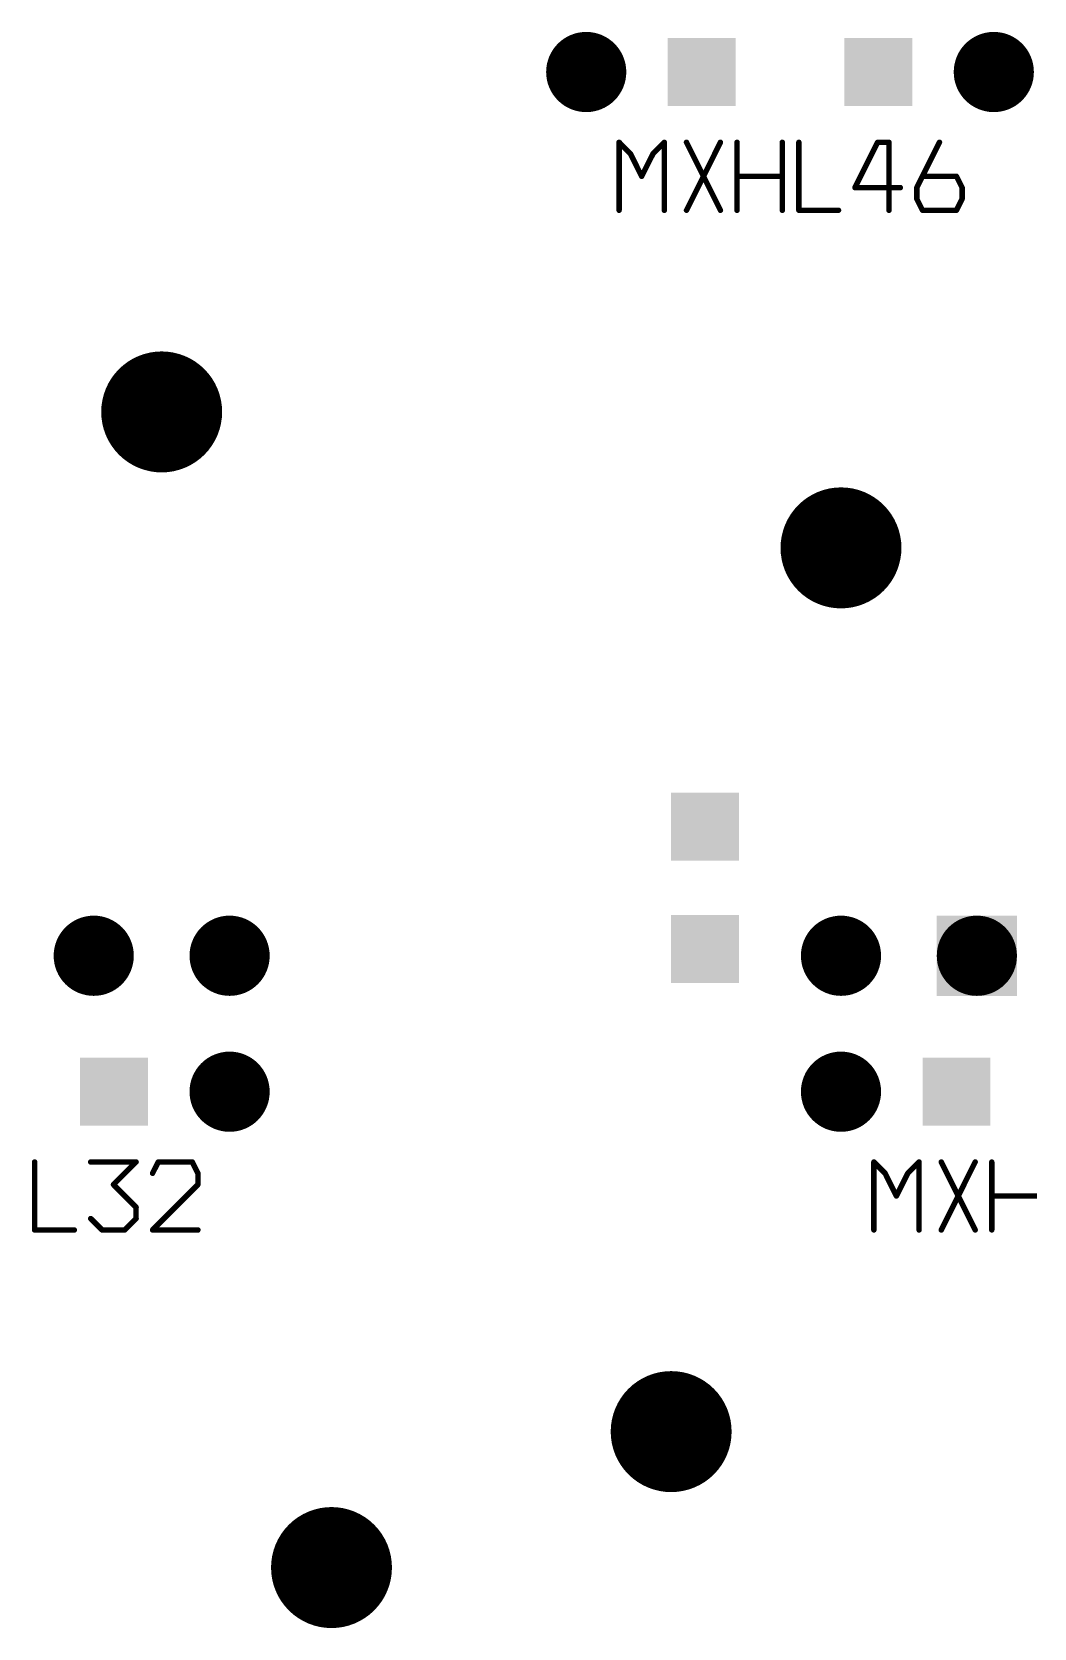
# Model space of a CAD drawing. Header units: millimetres. Extents: x 451 to 799, y 260 to 388.
# Drawn here: x 608.35 to 627.09, y 291.43 to 321.25 of the extents above; entities that cross this region are included whole.
import ezdxf

# ---------------------------------------------------------------- set-up
doc = ezdxf.new("R2010")
doc.units = ezdxf.units.MM
for name, color, linetype in [('3_A_', 4, 'Continuous'), ('4_A_', 54, 'Continuous'), ('5_A_', 7, 'Continuous')]:
    doc.layers.add(name, color=color, linetype=linetype)

# ---------------------------------------------------------------- blocks, each defined once
blk = doc.blocks.new('D24ROUND1_4986X1_4986')
blk.add_lwpolyline([(0.37465, 0, 0.7493, 0.7493, 1), (-0.37465, 0, 0.7493, 0.7493, 1), (0.37465, 0, 0.7493, 0.7493, 0)], format="xyseb")
blk = doc.blocks.new('D25ROUND2_2606X2_2606')
blk.add_lwpolyline([(0.56515, 0, 1.1303, 1.1303, 1), (-0.56515, 0, 1.1303, 1.1303, 1), (0.56515, 0, 1.1303, 1.1303, 0)], format="xyseb")
blk = doc.blocks.new('D16SQUARE1_27X1_27')
blk.add_solid([(-0.635, -0.635), (0.635, -0.635), (-0.635, 0.635), (0.635, 0.635)])
blk = doc.blocks.new('D41SQUARE1_4986X1_4986')
blk.add_solid([(-0.7493, -0.7493), (0.7493, -0.7493), (-0.7493, 0.7493), (0.7493, 0.7493)])

msp = doc.modelspace()

# ---------------------------------------------------------------- linework, layer by layer
at = {"layer": '5_A_'}
for points in [[(619.541, 318.981, 0.102, 0.102, 0), (619.33, 319.192, 0.102, 0.102, 0)], [(619.33, 319.192, 0.102, 0.102, 0), (619.33, 317.922, 0.102, 0.102, 0)], [(620.176, 319.192, 0.102, 0.102, 0), (619.965, 318.981, 0.102, 0.102, 0)], [(620.176, 317.922, 0.102, 0.102, 0), (620.176, 319.192, 0.102, 0.102, 0)], [(621.225, 317.922, 0.102, 0.102, 0), (620.59, 319.192, 0.102, 0.102, 0)], [(621.225, 319.192, 0.102, 0.102, 0), (620.59, 317.922, 0.102, 0.102, 0)], [(621.535, 317.922, 0.102, 0.102, 0), (621.535, 319.192, 0.102, 0.102, 0)], [(622.38, 317.922, 0.102, 0.102, 0), (622.38, 319.192, 0.102, 0.102, 0)], [(622.69, 317.922, 0.102, 0.102, 0), (622.69, 319.192, 0.102, 0.102, 0)], [(623.739, 318.346, 0.102, 0.102, 0), (624.163, 319.192, 0.102, 0.102, 0)], [(624.163, 319.192, 0.102, 0.102, 0), (624.374, 319.192, 0.102, 0.102, 0)], [(624.374, 319.192, 0.102, 0.102, 0), (624.374, 317.922, 0.102, 0.102, 0)], [(624.895, 318.346, 0.102, 0.102, 0), (625.319, 319.192, 0.102, 0.102, 0)], [(619.751, 318.557, 0.102, 0.102, 0), (619.541, 318.981, 0.102, 0.102, 0)], [(619.965, 318.981, 0.102, 0.102, 0), (619.751, 318.557, 0.102, 0.102, 0)], [(622.38, 318.557, 0.102, 0.102, 0), (621.535, 318.557, 0.102, 0.102, 0)], [(625.002, 318.557, 0.102, 0.102, 0), (625.637, 318.557, 0.102, 0.102, 0)], [(625.637, 318.557, 0.102, 0.102, 0), (625.743, 318.346, 0.102, 0.102, 0)], [(624.588, 318.346, 0.102, 0.102, 0), (623.739, 318.346, 0.102, 0.102, 0)], [(624.895, 318.135, 0.102, 0.102, 0), (624.895, 318.346, 0.102, 0.102, 0)], [(625.002, 317.922, 0.102, 0.102, 0), (624.895, 318.135, 0.102, 0.102, 0)], [(625.743, 318.135, 0.102, 0.102, 0), (625.637, 317.922, 0.102, 0.102, 0)], [(625.743, 318.346, 0.102, 0.102, 0), (625.743, 318.135, 0.102, 0.102, 0)], [(623.432, 317.922, 0.102, 0.102, 0), (622.69, 317.922, 0.102, 0.102, 0)], [(625.637, 317.922, 0.102, 0.102, 0), (625.002, 317.922, 0.102, 0.102, 0)], [(608.403, 298.872, 0.102, 0.102, 0), (608.403, 300.142, 0.102, 0.102, 0)], [(610.3, 300.142, 0.102, 0.102, 0), (609.452, 300.142, 0.102, 0.102, 0)], [(609.876, 299.72, 0.102, 0.102, 0), (610.3, 300.142, 0.102, 0.102, 0)], [(610.714, 300.142, 0.102, 0.102, 0), (610.607, 299.931, 0.102, 0.102, 0)], [(611.349, 300.142, 0.102, 0.102, 0), (610.714, 300.142, 0.102, 0.102, 0)], [(611.456, 299.931, 0.102, 0.102, 0), (611.349, 300.142, 0.102, 0.102, 0)], [(624.303, 299.931, 0.102, 0.102, 0), (624.092, 300.142, 0.102, 0.102, 0)], [(624.092, 300.142, 0.102, 0.102, 0), (624.092, 298.872, 0.102, 0.102, 0)], [(624.938, 300.142, 0.102, 0.102, 0), (624.727, 299.931, 0.102, 0.102, 0)], [(624.938, 298.872, 0.102, 0.102, 0), (624.938, 300.142, 0.102, 0.102, 0)], [(625.987, 298.872, 0.102, 0.102, 0), (625.352, 300.142, 0.102, 0.102, 0)], [(625.987, 300.142, 0.102, 0.102, 0), (625.352, 298.872, 0.102, 0.102, 0)], [(626.297, 298.872, 0.102, 0.102, 0), (626.297, 300.142, 0.102, 0.102, 0)], [(610.3, 299.296, 0.102, 0.102, 0), (609.876, 299.72, 0.102, 0.102, 0)], [(610.607, 298.872, 0.102, 0.102, 0), (611.456, 299.72, 0.102, 0.102, 0)], [(611.456, 299.72, 0.102, 0.102, 0), (611.456, 299.931, 0.102, 0.102, 0)], [(624.514, 299.507, 0.102, 0.102, 0), (624.303, 299.931, 0.102, 0.102, 0)], [(624.727, 299.931, 0.102, 0.102, 0), (624.514, 299.507, 0.102, 0.102, 0)], [(627.143, 299.507, 0.102, 0.102, 0), (626.297, 299.507, 0.102, 0.102, 0)], [(609.452, 299.085, 0.102, 0.102, 0), (609.665, 298.872, 0.102, 0.102, 0)], [(610.087, 298.872, 0.102, 0.102, 0), (610.3, 299.085, 0.102, 0.102, 0)], [(610.3, 299.085, 0.102, 0.102, 0), (610.3, 299.296, 0.102, 0.102, 0)], [(609.144, 298.872, 0.102, 0.102, 0), (608.403, 298.872, 0.102, 0.102, 0)], [(609.665, 298.872, 0.102, 0.102, 0), (610.087, 298.872, 0.102, 0.102, 0)], [(611.456, 298.872, 0.102, 0.102, 0), (610.607, 298.872, 0.102, 0.102, 0)]]:
    msp.add_lwpolyline(points, format="xyseb", dxfattribs=at)
for points in [[(619.304, 319.192, 0.0508, 0.0508, 1), (619.355, 319.192, 0.0508, 0.0508, 1), (619.304, 319.192, 0.0508, 0.0508, 0)], [(619.304, 319.192, 0.0508, 0.0508, 1), (619.355, 319.192, 0.0508, 0.0508, 1), (619.304, 319.192, 0.0508, 0.0508, 0)], [(619.304, 319.192, 0.0508, 0.0508, 1), (619.355, 319.192, 0.0508, 0.0508, 1), (619.304, 319.192, 0.0508, 0.0508, 0)], [(620.15, 319.192, 0.0508, 0.0508, 1), (620.201, 319.192, 0.0508, 0.0508, 1), (620.15, 319.192, 0.0508, 0.0508, 0)], [(620.15, 319.192, 0.0508, 0.0508, 1), (620.201, 319.192, 0.0508, 0.0508, 1), (620.15, 319.192, 0.0508, 0.0508, 0)], [(620.15, 319.192, 0.0508, 0.0508, 1), (620.201, 319.192, 0.0508, 0.0508, 1), (620.15, 319.192, 0.0508, 0.0508, 0)], [(620.564, 319.192, 0.0508, 0.0508, 1), (620.615, 319.192, 0.0508, 0.0508, 1), (620.564, 319.192, 0.0508, 0.0508, 0)], [(620.564, 319.192, 0.0508, 0.0508, 1), (620.615, 319.192, 0.0508, 0.0508, 1), (620.564, 319.192, 0.0508, 0.0508, 0)], [(621.199, 319.192, 0.0508, 0.0508, 1), (621.25, 319.192, 0.0508, 0.0508, 1), (621.199, 319.192, 0.0508, 0.0508, 0)], [(621.509, 319.192, 0.0508, 0.0508, 1), (621.56, 319.192, 0.0508, 0.0508, 1), (621.509, 319.192, 0.0508, 0.0508, 0)], [(621.509, 319.192, 0.0508, 0.0508, 1), (621.56, 319.192, 0.0508, 0.0508, 1), (621.509, 319.192, 0.0508, 0.0508, 0)], [(622.355, 319.192, 0.0508, 0.0508, 1), (622.406, 319.192, 0.0508, 0.0508, 1), (622.355, 319.192, 0.0508, 0.0508, 0)], [(622.355, 319.192, 0.0508, 0.0508, 1), (622.406, 319.192, 0.0508, 0.0508, 1), (622.355, 319.192, 0.0508, 0.0508, 0)], [(622.665, 319.192, 0.0508, 0.0508, 1), (622.716, 319.192, 0.0508, 0.0508, 1), (622.665, 319.192, 0.0508, 0.0508, 0)], [(622.665, 319.192, 0.0508, 0.0508, 1), (622.716, 319.192, 0.0508, 0.0508, 1), (622.665, 319.192, 0.0508, 0.0508, 0)], [(624.138, 319.192, 0.0508, 0.0508, 1), (624.189, 319.192, 0.0508, 0.0508, 1), (624.138, 319.192, 0.0508, 0.0508, 0)], [(624.138, 319.192, 0.0508, 0.0508, 1), (624.189, 319.192, 0.0508, 0.0508, 1), (624.138, 319.192, 0.0508, 0.0508, 0)], [(624.138, 319.192, 0.0508, 0.0508, 1), (624.189, 319.192, 0.0508, 0.0508, 1), (624.138, 319.192, 0.0508, 0.0508, 0)], [(624.349, 319.192, 0.0508, 0.0508, 1), (624.4, 319.192, 0.0508, 0.0508, 1), (624.349, 319.192, 0.0508, 0.0508, 0)], [(624.349, 319.192, 0.0508, 0.0508, 1), (624.4, 319.192, 0.0508, 0.0508, 1), (624.349, 319.192, 0.0508, 0.0508, 0)], [(624.349, 319.192, 0.0508, 0.0508, 1), (624.4, 319.192, 0.0508, 0.0508, 1), (624.349, 319.192, 0.0508, 0.0508, 0)], [(625.294, 319.192, 0.0508, 0.0508, 1), (625.345, 319.192, 0.0508, 0.0508, 1), (625.294, 319.192, 0.0508, 0.0508, 0)], [(625.294, 319.192, 0.0508, 0.0508, 1), (625.345, 319.192, 0.0508, 0.0508, 1), (625.294, 319.192, 0.0508, 0.0508, 0)], [(619.515, 318.981, 0.0508, 0.0508, 1), (619.566, 318.981, 0.0508, 0.0508, 1), (619.515, 318.981, 0.0508, 0.0508, 0)], [(619.515, 318.981, 0.0508, 0.0508, 1), (619.566, 318.981, 0.0508, 0.0508, 1), (619.515, 318.981, 0.0508, 0.0508, 0)], [(619.515, 318.981, 0.0508, 0.0508, 1), (619.566, 318.981, 0.0508, 0.0508, 1), (619.515, 318.981, 0.0508, 0.0508, 0)], [(619.939, 318.981, 0.0508, 0.0508, 1), (619.99, 318.981, 0.0508, 0.0508, 1), (619.939, 318.981, 0.0508, 0.0508, 0)], [(619.939, 318.981, 0.0508, 0.0508, 1), (619.99, 318.981, 0.0508, 0.0508, 1), (619.939, 318.981, 0.0508, 0.0508, 0)], [(619.939, 318.981, 0.0508, 0.0508, 1), (619.99, 318.981, 0.0508, 0.0508, 1), (619.939, 318.981, 0.0508, 0.0508, 0)], [(619.726, 318.557, 0.0508, 0.0508, 1), (619.777, 318.557, 0.0508, 0.0508, 1), (619.726, 318.557, 0.0508, 0.0508, 0)], [(619.726, 318.557, 0.0508, 0.0508, 1), (619.777, 318.557, 0.0508, 0.0508, 1), (619.726, 318.557, 0.0508, 0.0508, 0)], [(619.726, 318.557, 0.0508, 0.0508, 1), (619.777, 318.557, 0.0508, 0.0508, 1), (619.726, 318.557, 0.0508, 0.0508, 0)], [(621.509, 318.557, 0.0508, 0.0508, 1), (621.56, 318.557, 0.0508, 0.0508, 1), (621.509, 318.557, 0.0508, 0.0508, 0)], [(621.509, 318.557, 0.0508, 0.0508, 1), (621.56, 318.557, 0.0508, 0.0508, 1), (621.509, 318.557, 0.0508, 0.0508, 0)], [(622.355, 318.557, 0.0508, 0.0508, 1), (622.406, 318.557, 0.0508, 0.0508, 1), (622.355, 318.557, 0.0508, 0.0508, 0)], [(624.976, 318.557, 0.0508, 0.0508, 1), (625.027, 318.557, 0.0508, 0.0508, 1), (624.976, 318.557, 0.0508, 0.0508, 0)], [(625.611, 318.557, 0.0508, 0.0508, 1), (625.662, 318.557, 0.0508, 0.0508, 1), (625.611, 318.557, 0.0508, 0.0508, 0)], [(625.611, 318.557, 0.0508, 0.0508, 1), (625.662, 318.557, 0.0508, 0.0508, 1), (625.611, 318.557, 0.0508, 0.0508, 0)], [(625.611, 318.557, 0.0508, 0.0508, 1), (625.662, 318.557, 0.0508, 0.0508, 1), (625.611, 318.557, 0.0508, 0.0508, 0)], [(623.714, 318.346, 0.0508, 0.0508, 1), (623.765, 318.346, 0.0508, 0.0508, 1), (623.714, 318.346, 0.0508, 0.0508, 0)], [(623.714, 318.346, 0.0508, 0.0508, 1), (623.765, 318.346, 0.0508, 0.0508, 1), (623.714, 318.346, 0.0508, 0.0508, 0)], [(623.714, 318.346, 0.0508, 0.0508, 1), (623.765, 318.346, 0.0508, 0.0508, 1), (623.714, 318.346, 0.0508, 0.0508, 0)], [(624.562, 318.346, 0.0508, 0.0508, 1), (624.613, 318.346, 0.0508, 0.0508, 1), (624.562, 318.346, 0.0508, 0.0508, 0)], [(624.87, 318.346, 0.0508, 0.0508, 1), (624.92, 318.346, 0.0508, 0.0508, 1), (624.87, 318.346, 0.0508, 0.0508, 0)], [(624.87, 318.346, 0.0508, 0.0508, 1), (624.92, 318.346, 0.0508, 0.0508, 1), (624.87, 318.346, 0.0508, 0.0508, 0)], [(624.87, 318.346, 0.0508, 0.0508, 1), (624.92, 318.346, 0.0508, 0.0508, 1), (624.87, 318.346, 0.0508, 0.0508, 0)], [(624.87, 318.135, 0.0508, 0.0508, 1), (624.92, 318.135, 0.0508, 0.0508, 1), (624.87, 318.135, 0.0508, 0.0508, 0)], [(624.87, 318.135, 0.0508, 0.0508, 1), (624.92, 318.135, 0.0508, 0.0508, 1), (624.87, 318.135, 0.0508, 0.0508, 0)], [(624.87, 318.135, 0.0508, 0.0508, 1), (624.92, 318.135, 0.0508, 0.0508, 1), (624.87, 318.135, 0.0508, 0.0508, 0)], [(625.718, 318.346, 0.0508, 0.0508, 1), (625.769, 318.346, 0.0508, 0.0508, 1), (625.718, 318.346, 0.0508, 0.0508, 0)], [(625.718, 318.346, 0.0508, 0.0508, 1), (625.769, 318.346, 0.0508, 0.0508, 1), (625.718, 318.346, 0.0508, 0.0508, 0)], [(625.718, 318.346, 0.0508, 0.0508, 1), (625.769, 318.346, 0.0508, 0.0508, 1), (625.718, 318.346, 0.0508, 0.0508, 0)], [(625.718, 318.135, 0.0508, 0.0508, 1), (625.769, 318.135, 0.0508, 0.0508, 1), (625.718, 318.135, 0.0508, 0.0508, 0)], [(625.718, 318.135, 0.0508, 0.0508, 1), (625.769, 318.135, 0.0508, 0.0508, 1), (625.718, 318.135, 0.0508, 0.0508, 0)], [(625.718, 318.135, 0.0508, 0.0508, 1), (625.769, 318.135, 0.0508, 0.0508, 1), (625.718, 318.135, 0.0508, 0.0508, 0)], [(619.304, 317.922, 0.0508, 0.0508, 1), (619.355, 317.922, 0.0508, 0.0508, 1), (619.304, 317.922, 0.0508, 0.0508, 0)], [(619.304, 317.922, 0.0508, 0.0508, 1), (619.355, 317.922, 0.0508, 0.0508, 1), (619.304, 317.922, 0.0508, 0.0508, 0)], [(620.15, 317.922, 0.0508, 0.0508, 1), (620.201, 317.922, 0.0508, 0.0508, 1), (620.15, 317.922, 0.0508, 0.0508, 0)], [(620.564, 317.922, 0.0508, 0.0508, 1), (620.615, 317.922, 0.0508, 0.0508, 1), (620.564, 317.922, 0.0508, 0.0508, 0)], [(620.564, 317.922, 0.0508, 0.0508, 1), (620.615, 317.922, 0.0508, 0.0508, 1), (620.564, 317.922, 0.0508, 0.0508, 0)], [(621.199, 317.922, 0.0508, 0.0508, 1), (621.25, 317.922, 0.0508, 0.0508, 1), (621.199, 317.922, 0.0508, 0.0508, 0)], [(621.509, 317.922, 0.0508, 0.0508, 1), (621.56, 317.922, 0.0508, 0.0508, 1), (621.509, 317.922, 0.0508, 0.0508, 0)], [(622.355, 317.922, 0.0508, 0.0508, 1), (622.406, 317.922, 0.0508, 0.0508, 1), (622.355, 317.922, 0.0508, 0.0508, 0)], [(622.665, 317.922, 0.0508, 0.0508, 1), (622.716, 317.922, 0.0508, 0.0508, 1), (622.665, 317.922, 0.0508, 0.0508, 0)], [(622.665, 317.922, 0.0508, 0.0508, 1), (622.716, 317.922, 0.0508, 0.0508, 1), (622.665, 317.922, 0.0508, 0.0508, 0)], [(622.665, 317.922, 0.0508, 0.0508, 1), (622.716, 317.922, 0.0508, 0.0508, 1), (622.665, 317.922, 0.0508, 0.0508, 0)], [(623.407, 317.922, 0.0508, 0.0508, 1), (623.457, 317.922, 0.0508, 0.0508, 1), (623.407, 317.922, 0.0508, 0.0508, 0)], [(624.349, 317.922, 0.0508, 0.0508, 1), (624.4, 317.922, 0.0508, 0.0508, 1), (624.349, 317.922, 0.0508, 0.0508, 0)], [(624.349, 317.922, 0.0508, 0.0508, 1), (624.4, 317.922, 0.0508, 0.0508, 1), (624.349, 317.922, 0.0508, 0.0508, 0)], [(624.976, 317.922, 0.0508, 0.0508, 1), (625.027, 317.922, 0.0508, 0.0508, 1), (624.976, 317.922, 0.0508, 0.0508, 0)], [(624.976, 317.922, 0.0508, 0.0508, 1), (625.027, 317.922, 0.0508, 0.0508, 1), (624.976, 317.922, 0.0508, 0.0508, 0)], [(624.976, 317.922, 0.0508, 0.0508, 1), (625.027, 317.922, 0.0508, 0.0508, 1), (624.976, 317.922, 0.0508, 0.0508, 0)], [(625.611, 317.922, 0.0508, 0.0508, 1), (625.662, 317.922, 0.0508, 0.0508, 1), (625.611, 317.922, 0.0508, 0.0508, 0)], [(625.611, 317.922, 0.0508, 0.0508, 1), (625.662, 317.922, 0.0508, 0.0508, 1), (625.611, 317.922, 0.0508, 0.0508, 0)], [(625.611, 317.922, 0.0508, 0.0508, 1), (625.662, 317.922, 0.0508, 0.0508, 1), (625.611, 317.922, 0.0508, 0.0508, 0)], [(608.377, 300.142, 0.0508, 0.0508, 1), (608.428, 300.142, 0.0508, 0.0508, 1), (608.377, 300.142, 0.0508, 0.0508, 0)], [(608.377, 300.142, 0.0508, 0.0508, 1), (608.428, 300.142, 0.0508, 0.0508, 1), (608.377, 300.142, 0.0508, 0.0508, 0)], [(609.426, 300.142, 0.0508, 0.0508, 1), (609.477, 300.142, 0.0508, 0.0508, 1), (609.426, 300.142, 0.0508, 0.0508, 0)], [(609.426, 300.142, 0.0508, 0.0508, 1), (609.477, 300.142, 0.0508, 0.0508, 1), (609.426, 300.142, 0.0508, 0.0508, 0)], [(610.275, 300.142, 0.0508, 0.0508, 1), (610.326, 300.142, 0.0508, 0.0508, 1), (610.275, 300.142, 0.0508, 0.0508, 0)], [(610.275, 300.142, 0.0508, 0.0508, 1), (610.326, 300.142, 0.0508, 0.0508, 1), (610.275, 300.142, 0.0508, 0.0508, 0)], [(610.275, 300.142, 0.0508, 0.0508, 1), (610.326, 300.142, 0.0508, 0.0508, 1), (610.275, 300.142, 0.0508, 0.0508, 0)], [(610.689, 300.142, 0.0508, 0.0508, 1), (610.74, 300.142, 0.0508, 0.0508, 1), (610.689, 300.142, 0.0508, 0.0508, 0)], [(610.689, 300.142, 0.0508, 0.0508, 1), (610.74, 300.142, 0.0508, 0.0508, 1), (610.689, 300.142, 0.0508, 0.0508, 0)], [(610.689, 300.142, 0.0508, 0.0508, 1), (610.74, 300.142, 0.0508, 0.0508, 1), (610.689, 300.142, 0.0508, 0.0508, 0)], [(611.324, 300.142, 0.0508, 0.0508, 1), (611.375, 300.142, 0.0508, 0.0508, 1), (611.324, 300.142, 0.0508, 0.0508, 0)], [(611.324, 300.142, 0.0508, 0.0508, 1), (611.375, 300.142, 0.0508, 0.0508, 1), (611.324, 300.142, 0.0508, 0.0508, 0)], [(611.324, 300.142, 0.0508, 0.0508, 1), (611.375, 300.142, 0.0508, 0.0508, 1), (611.324, 300.142, 0.0508, 0.0508, 0)], [(624.067, 300.142, 0.0508, 0.0508, 1), (624.118, 300.142, 0.0508, 0.0508, 1), (624.067, 300.142, 0.0508, 0.0508, 0)], [(624.067, 300.142, 0.0508, 0.0508, 1), (624.118, 300.142, 0.0508, 0.0508, 1), (624.067, 300.142, 0.0508, 0.0508, 0)], [(624.067, 300.142, 0.0508, 0.0508, 1), (624.118, 300.142, 0.0508, 0.0508, 1), (624.067, 300.142, 0.0508, 0.0508, 0)], [(624.913, 300.142, 0.0508, 0.0508, 1), (624.964, 300.142, 0.0508, 0.0508, 1), (624.913, 300.142, 0.0508, 0.0508, 0)], [(624.913, 300.142, 0.0508, 0.0508, 1), (624.964, 300.142, 0.0508, 0.0508, 1), (624.913, 300.142, 0.0508, 0.0508, 0)], [(624.913, 300.142, 0.0508, 0.0508, 1), (624.964, 300.142, 0.0508, 0.0508, 1), (624.913, 300.142, 0.0508, 0.0508, 0)], [(625.327, 300.142, 0.0508, 0.0508, 1), (625.378, 300.142, 0.0508, 0.0508, 1), (625.327, 300.142, 0.0508, 0.0508, 0)], [(625.327, 300.142, 0.0508, 0.0508, 1), (625.378, 300.142, 0.0508, 0.0508, 1), (625.327, 300.142, 0.0508, 0.0508, 0)], [(625.962, 300.142, 0.0508, 0.0508, 1), (626.013, 300.142, 0.0508, 0.0508, 1), (625.962, 300.142, 0.0508, 0.0508, 0)], [(626.272, 300.142, 0.0508, 0.0508, 1), (626.322, 300.142, 0.0508, 0.0508, 1), (626.272, 300.142, 0.0508, 0.0508, 0)], [(626.272, 300.142, 0.0508, 0.0508, 1), (626.322, 300.142, 0.0508, 0.0508, 1), (626.272, 300.142, 0.0508, 0.0508, 0)], [(609.851, 299.72, 0.0508, 0.0508, 1), (609.901, 299.72, 0.0508, 0.0508, 1), (609.851, 299.72, 0.0508, 0.0508, 0)], [(609.851, 299.72, 0.0508, 0.0508, 1), (609.901, 299.72, 0.0508, 0.0508, 1), (609.851, 299.72, 0.0508, 0.0508, 0)], [(609.851, 299.72, 0.0508, 0.0508, 1), (609.901, 299.72, 0.0508, 0.0508, 1), (609.851, 299.72, 0.0508, 0.0508, 0)], [(610.582, 299.931, 0.0508, 0.0508, 1), (610.633, 299.931, 0.0508, 0.0508, 1), (610.582, 299.931, 0.0508, 0.0508, 0)], [(610.582, 299.931, 0.0508, 0.0508, 1), (610.633, 299.931, 0.0508, 0.0508, 1), (610.582, 299.931, 0.0508, 0.0508, 0)], [(611.43, 299.931, 0.0508, 0.0508, 1), (611.481, 299.931, 0.0508, 0.0508, 1), (611.43, 299.931, 0.0508, 0.0508, 0)], [(611.43, 299.931, 0.0508, 0.0508, 1), (611.481, 299.931, 0.0508, 0.0508, 1), (611.43, 299.931, 0.0508, 0.0508, 0)], [(611.43, 299.931, 0.0508, 0.0508, 1), (611.481, 299.931, 0.0508, 0.0508, 1), (611.43, 299.931, 0.0508, 0.0508, 0)], [(611.43, 299.72, 0.0508, 0.0508, 1), (611.481, 299.72, 0.0508, 0.0508, 1), (611.43, 299.72, 0.0508, 0.0508, 0)], [(611.43, 299.72, 0.0508, 0.0508, 1), (611.481, 299.72, 0.0508, 0.0508, 1), (611.43, 299.72, 0.0508, 0.0508, 0)], [(611.43, 299.72, 0.0508, 0.0508, 1), (611.481, 299.72, 0.0508, 0.0508, 1), (611.43, 299.72, 0.0508, 0.0508, 0)], [(624.278, 299.931, 0.0508, 0.0508, 1), (624.329, 299.931, 0.0508, 0.0508, 1), (624.278, 299.931, 0.0508, 0.0508, 0)], [(624.278, 299.931, 0.0508, 0.0508, 1), (624.329, 299.931, 0.0508, 0.0508, 1), (624.278, 299.931, 0.0508, 0.0508, 0)], [(624.278, 299.931, 0.0508, 0.0508, 1), (624.329, 299.931, 0.0508, 0.0508, 1), (624.278, 299.931, 0.0508, 0.0508, 0)], [(624.702, 299.931, 0.0508, 0.0508, 1), (624.753, 299.931, 0.0508, 0.0508, 1), (624.702, 299.931, 0.0508, 0.0508, 0)], [(624.702, 299.931, 0.0508, 0.0508, 1), (624.753, 299.931, 0.0508, 0.0508, 1), (624.702, 299.931, 0.0508, 0.0508, 0)], [(624.702, 299.931, 0.0508, 0.0508, 1), (624.753, 299.931, 0.0508, 0.0508, 1), (624.702, 299.931, 0.0508, 0.0508, 0)], [(624.489, 299.507, 0.0508, 0.0508, 1), (624.539, 299.507, 0.0508, 0.0508, 1), (624.489, 299.507, 0.0508, 0.0508, 0)], [(624.489, 299.507, 0.0508, 0.0508, 1), (624.539, 299.507, 0.0508, 0.0508, 1), (624.489, 299.507, 0.0508, 0.0508, 0)], [(624.489, 299.507, 0.0508, 0.0508, 1), (624.539, 299.507, 0.0508, 0.0508, 1), (624.489, 299.507, 0.0508, 0.0508, 0)], [(626.272, 299.507, 0.0508, 0.0508, 1), (626.322, 299.507, 0.0508, 0.0508, 1), (626.272, 299.507, 0.0508, 0.0508, 0)], [(626.272, 299.507, 0.0508, 0.0508, 1), (626.322, 299.507, 0.0508, 0.0508, 1), (626.272, 299.507, 0.0508, 0.0508, 0)], [(609.426, 299.085, 0.0508, 0.0508, 1), (609.477, 299.085, 0.0508, 0.0508, 1), (609.426, 299.085, 0.0508, 0.0508, 0)], [(610.275, 299.296, 0.0508, 0.0508, 1), (610.326, 299.296, 0.0508, 0.0508, 1), (610.275, 299.296, 0.0508, 0.0508, 0)], [(610.275, 299.296, 0.0508, 0.0508, 1), (610.326, 299.296, 0.0508, 0.0508, 1), (610.275, 299.296, 0.0508, 0.0508, 0)], [(610.275, 299.296, 0.0508, 0.0508, 1), (610.326, 299.296, 0.0508, 0.0508, 1), (610.275, 299.296, 0.0508, 0.0508, 0)], [(610.275, 299.085, 0.0508, 0.0508, 1), (610.326, 299.085, 0.0508, 0.0508, 1), (610.275, 299.085, 0.0508, 0.0508, 0)], [(610.275, 299.085, 0.0508, 0.0508, 1), (610.326, 299.085, 0.0508, 0.0508, 1), (610.275, 299.085, 0.0508, 0.0508, 0)], [(610.275, 299.085, 0.0508, 0.0508, 1), (610.326, 299.085, 0.0508, 0.0508, 1), (610.275, 299.085, 0.0508, 0.0508, 0)], [(608.377, 298.872, 0.0508, 0.0508, 1), (608.428, 298.872, 0.0508, 0.0508, 1), (608.377, 298.872, 0.0508, 0.0508, 0)], [(608.377, 298.872, 0.0508, 0.0508, 1), (608.428, 298.872, 0.0508, 0.0508, 1), (608.377, 298.872, 0.0508, 0.0508, 0)], [(608.377, 298.872, 0.0508, 0.0508, 1), (608.428, 298.872, 0.0508, 0.0508, 1), (608.377, 298.872, 0.0508, 0.0508, 0)], [(609.119, 298.872, 0.0508, 0.0508, 1), (609.17, 298.872, 0.0508, 0.0508, 1), (609.119, 298.872, 0.0508, 0.0508, 0)], [(609.64, 298.872, 0.0508, 0.0508, 1), (609.691, 298.872, 0.0508, 0.0508, 1), (609.64, 298.872, 0.0508, 0.0508, 0)], [(609.64, 298.872, 0.0508, 0.0508, 1), (609.691, 298.872, 0.0508, 0.0508, 1), (609.64, 298.872, 0.0508, 0.0508, 0)], [(609.64, 298.872, 0.0508, 0.0508, 1), (609.691, 298.872, 0.0508, 0.0508, 1), (609.64, 298.872, 0.0508, 0.0508, 0)], [(610.061, 298.872, 0.0508, 0.0508, 1), (610.112, 298.872, 0.0508, 0.0508, 1), (610.061, 298.872, 0.0508, 0.0508, 0)], [(610.061, 298.872, 0.0508, 0.0508, 1), (610.112, 298.872, 0.0508, 0.0508, 1), (610.061, 298.872, 0.0508, 0.0508, 0)], [(610.061, 298.872, 0.0508, 0.0508, 1), (610.112, 298.872, 0.0508, 0.0508, 1), (610.061, 298.872, 0.0508, 0.0508, 0)], [(610.582, 298.872, 0.0508, 0.0508, 1), (610.633, 298.872, 0.0508, 0.0508, 1), (610.582, 298.872, 0.0508, 0.0508, 0)], [(610.582, 298.872, 0.0508, 0.0508, 1), (610.633, 298.872, 0.0508, 0.0508, 1), (610.582, 298.872, 0.0508, 0.0508, 0)], [(610.582, 298.872, 0.0508, 0.0508, 1), (610.633, 298.872, 0.0508, 0.0508, 1), (610.582, 298.872, 0.0508, 0.0508, 0)], [(611.43, 298.872, 0.0508, 0.0508, 1), (611.481, 298.872, 0.0508, 0.0508, 1), (611.43, 298.872, 0.0508, 0.0508, 0)], [(624.067, 298.872, 0.0508, 0.0508, 1), (624.118, 298.872, 0.0508, 0.0508, 1), (624.067, 298.872, 0.0508, 0.0508, 0)], [(624.067, 298.872, 0.0508, 0.0508, 1), (624.118, 298.872, 0.0508, 0.0508, 1), (624.067, 298.872, 0.0508, 0.0508, 0)], [(624.913, 298.872, 0.0508, 0.0508, 1), (624.964, 298.872, 0.0508, 0.0508, 1), (624.913, 298.872, 0.0508, 0.0508, 0)], [(625.327, 298.872, 0.0508, 0.0508, 1), (625.378, 298.872, 0.0508, 0.0508, 1), (625.327, 298.872, 0.0508, 0.0508, 0)], [(625.327, 298.872, 0.0508, 0.0508, 1), (625.378, 298.872, 0.0508, 0.0508, 1), (625.327, 298.872, 0.0508, 0.0508, 0)], [(625.962, 298.872, 0.0508, 0.0508, 1), (626.013, 298.872, 0.0508, 0.0508, 1), (625.962, 298.872, 0.0508, 0.0508, 0)], [(626.272, 298.872, 0.0508, 0.0508, 1), (626.322, 298.872, 0.0508, 0.0508, 1), (626.272, 298.872, 0.0508, 0.0508, 0)]]:
    msp.add_lwpolyline(points, format="xyseb", close=True, dxfattribs=at)

# ---------------------------------------------------------------- block references
at = {"layer": '3_A_'}
for name, p in [('D24ROUND1_4986X1_4986', (618.715, 320.505)), ('D24ROUND1_4986X1_4986', (626.335, 320.505)), ('D25ROUND2_2606X2_2606', (610.778, 314.155)), ('D25ROUND2_2606X2_2606', (623.478, 311.615)), ('D24ROUND1_4986X1_4986', (609.508, 303.995)), ('D24ROUND1_4986X1_4986', (612.048, 303.995)), ('D24ROUND1_4986X1_4986', (623.478, 303.995)), ('D24ROUND1_4986X1_4986', (626.018, 303.995)), ('D24ROUND1_4986X1_4986', (612.048, 301.455)), ('D24ROUND1_4986X1_4986', (623.478, 301.455)), ('D25ROUND2_2606X2_2606', (620.303, 295.105)), ('D25ROUND2_2606X2_2606', (613.953, 292.565))]:
    msp.add_blockref(name, p, dxfattribs=at)
at = {"layer": '4_A_'}
for name, p in [('D24ROUND1_4986X1_4986', (618.715, 320.505)), ('D24ROUND1_4986X1_4986', (626.335, 320.505)), ('D16SQUARE1_27X1_27', (620.874, 320.505)), ('D16SQUARE1_27X1_27', (624.176, 320.505)), ('D25ROUND2_2606X2_2606', (610.778, 314.155)), ('D25ROUND2_2606X2_2606', (623.478, 311.615)), ('D16SQUARE1_27X1_27', (620.938, 306.408)), ('D16SQUARE1_27X1_27', (620.938, 304.122)), ('D24ROUND1_4986X1_4986', (609.508, 303.995)), ('D24ROUND1_4986X1_4986', (612.048, 303.995)), ('D24ROUND1_4986X1_4986', (623.478, 303.995)), ('D41SQUARE1_4986X1_4986', (626.018, 303.995)), ('D16SQUARE1_27X1_27', (609.889, 301.455)), ('D24ROUND1_4986X1_4986', (612.048, 301.455)), ('D24ROUND1_4986X1_4986', (623.478, 301.455)), ('D16SQUARE1_27X1_27', (625.637, 301.455)), ('D25ROUND2_2606X2_2606', (620.303, 295.105)), ('D25ROUND2_2606X2_2606', (613.953, 292.565))]:
    msp.add_blockref(name, p, dxfattribs=at)

doc.saveas('drawing.dxf')
